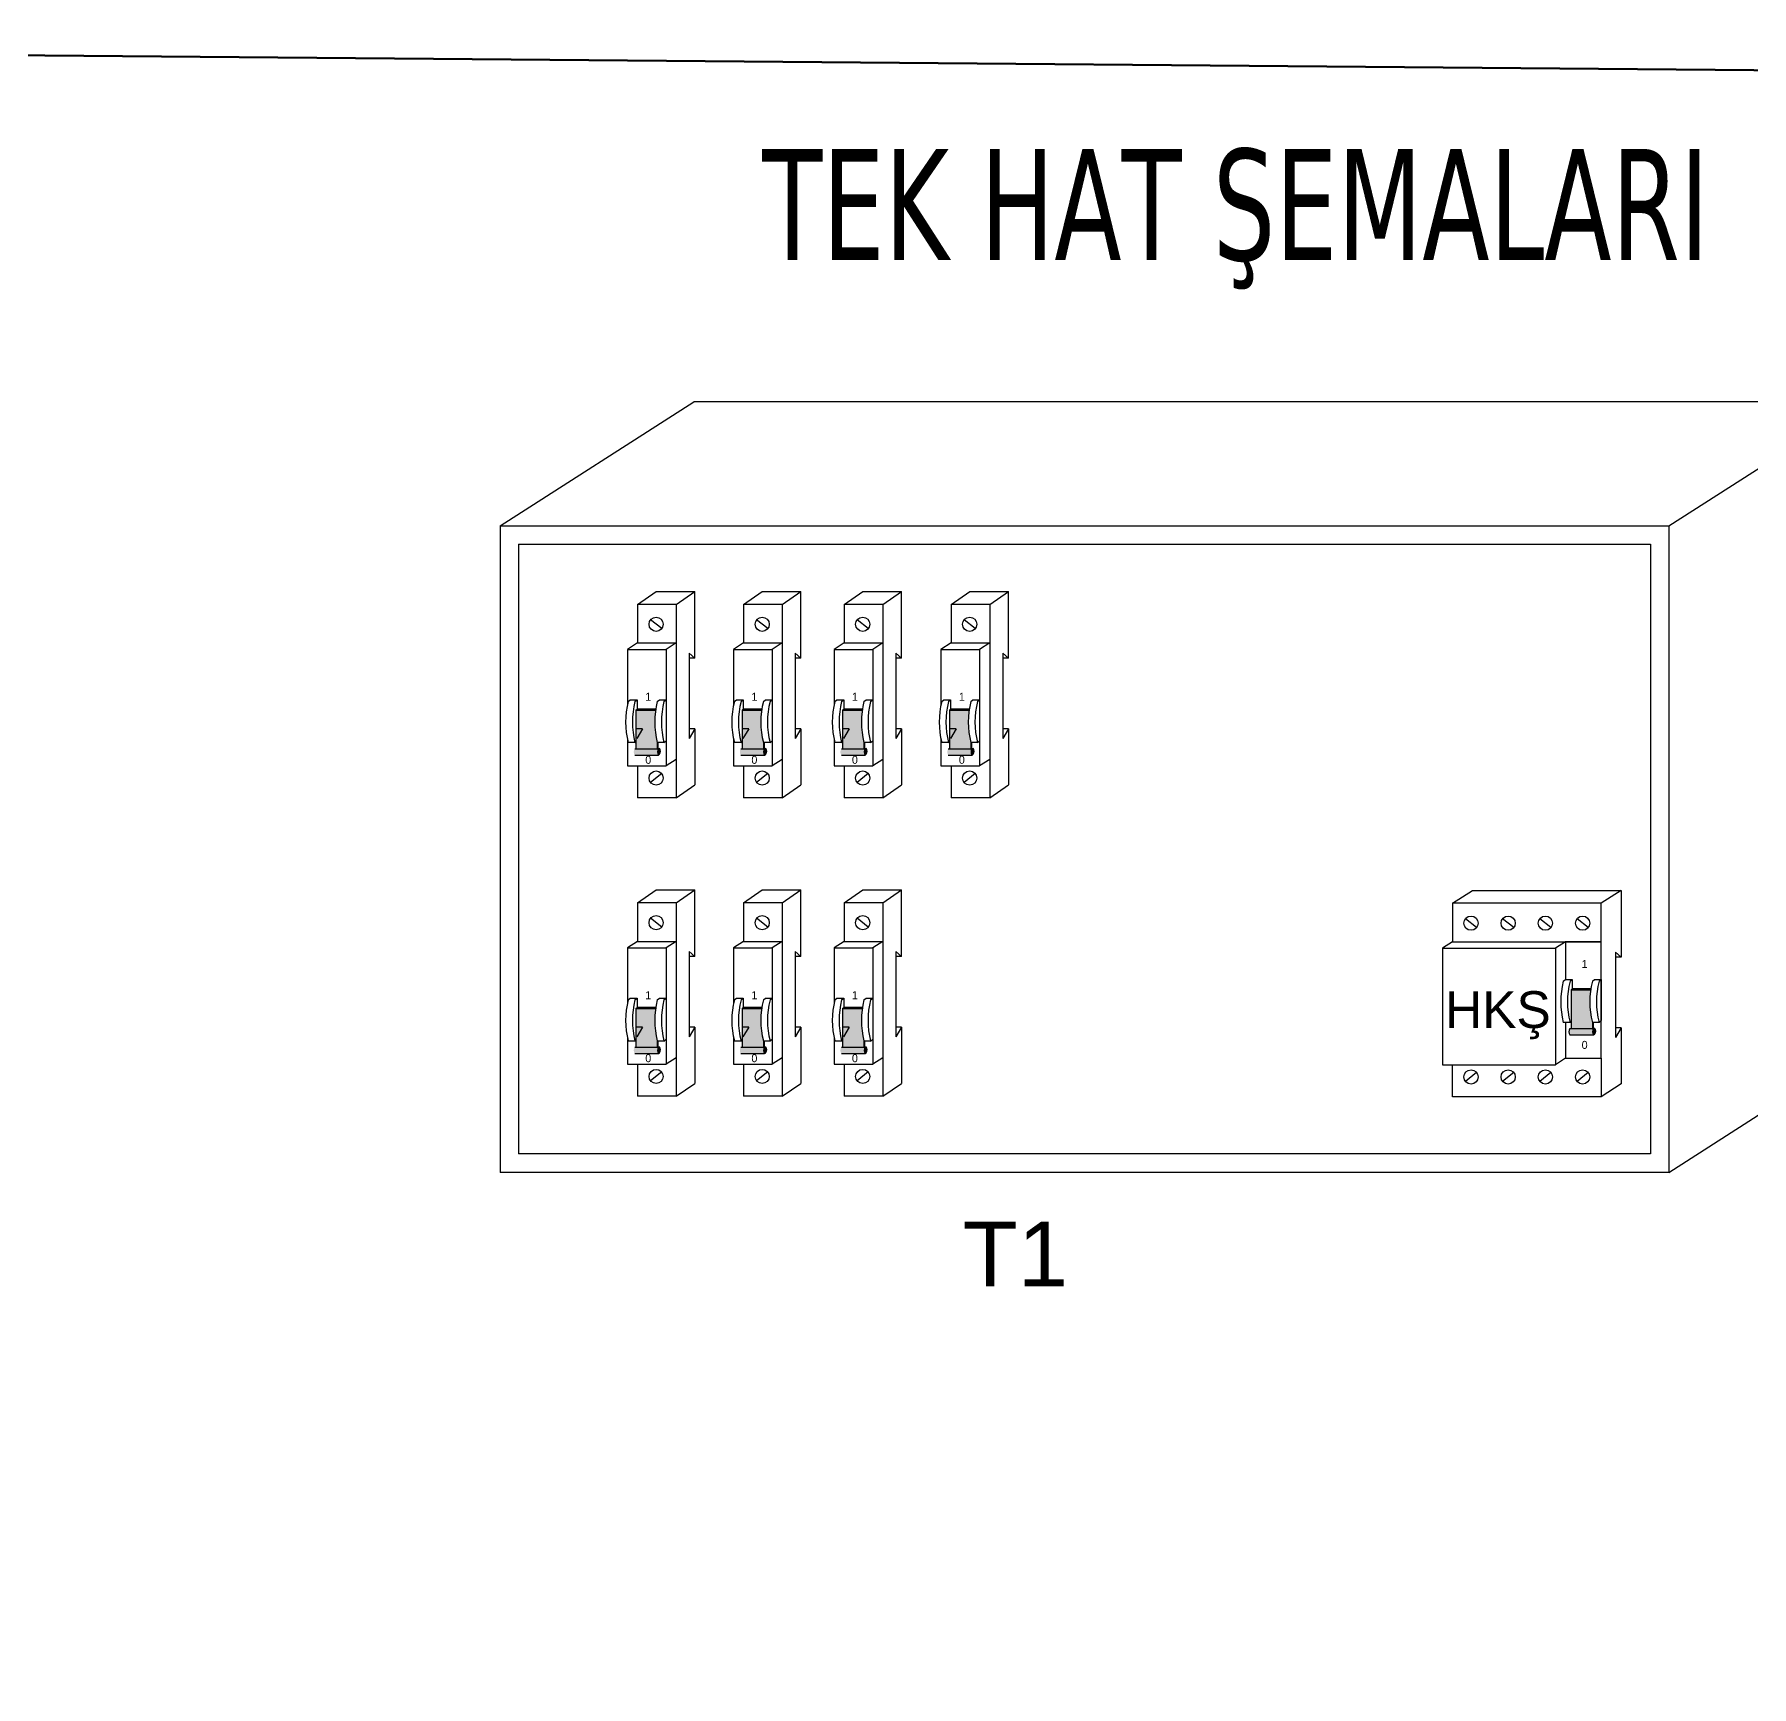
# Model space of a CAD drawing. Header units: millimetres. Extents: x -1335 to 33749, y 2338 to 5277.
# Drawn here: x 25425 to 26025, y 4620 to 5196 of the extents above; entities that cross this region are included whole.
import ezdxf

# ---------------------------------------------------------------- set-up
doc = ezdxf.new("R2010")
doc.units = ezdxf.units.MM
doc.layers.add('025', color=7, linetype='Continuous')
doc.layers.add('DUVAR', color=7, linetype='Continuous', lineweight=53)
doc.styles.add('ROMANS', font='tahoma.ttf')
doc.styles.get("Standard").update_dxf_attribs({"font": 'arial.ttf'})
doc.styles.add('WMF-Arial Tur0', font='arial.ttf')

# ---------------------------------------------------------------- blocks, each defined once
blk = doc.blocks.new('A$C0F385ED6')
for points in [[(3, 8.94), (1.12, 8.94), (1.01, 8.85), (2.98, 8.85, -0.002755)], [(3.16, 4.95), (3.16, 5.57, -0.099472), (2.98, 8.85), (1.01, 8.85), (1.01, 4.95)], [(3.26, 5.57), (3.16, 5.57), (3.16, 4.95), (3.26, 4.99)], [(3.28, 4.3, -0.32497), (3.28, 4.95), (0.89, 4.95, 0.32497), (0.89, 4.3)], [(3.39, 4.99), (3.26, 4.99), (3.16, 4.95), (3.28, 4.95)], [(3.28, 4.3), (3.39, 4.39, 0.353206), (3.39, 4.99), (3.28, 4.95, 0.32497)]]:
    blk.add_hatch(color=256).paths.add_polyline_path(points)
for p, q in [((1.17, 19.49), (3.05, 20.79)), ((3.05, 20.79), (6.94, 20.79)), ((5.06, 19.49), (6.94, 20.79)), ((6.94, 14.07), (6.94, 20.79)), ((5.06, 19.49), (1.17, 19.49)), ((1.17, 19.49), (1.17, 15.61)), ((5.06, 19.49), (5.06, 7.5)), ((3.6, 17.05), (2.48, 17.94)), ((1.17, 15.61), (0.15, 14.96)), ((1.17, 15.61), (5.06, 15.61)), ((5.06, 15.61), (4.04, 14.96)), ((0.15, 14.96), (0.15, 9.36)), ((0.15, 14.96), (4.04, 14.96)), ((4.04, 14.96), (4.04, 3.23)), ((6.37, 14.57), (6.94, 14.07)), ((6.37, 14.57), (6.37, 5.99)), ((6.94, 14.07), (6.37, 14.07)), ((0.23, 9.71), (0.44, 9.89)), ((0.91, 9.71), (1.12, 9.89)), ((1.01, 8.85), (1.12, 8.94)), ((1.01, 8.85), (1.01, 4.95)), ((1.01, 8.85), (2.98, 8.85)), ((3.16, 9.71), (3.37, 9.89)), ((3.83, 9.71), (4.04, 9.89)), ((1.68, 6.95), (1.1, 5.99)), ((1.68, 6.95), (1.1, 6.95)), ((6.94, 6.95), (6.37, 5.99)), ((6.94, 6.95), (6.37, 6.95)), ((6.94, 6.95), (6.94, 1.3)), ((0.15, 5.91), (0.15, 3.23)), ((0.91, 5.57), (1.01, 5.66)), ((3.16, 5.57), (3.16, 4.95)), ((3.26, 4.99), (3.26, 5.57)), ((3.83, 5.57), (4.04, 5.75)), ((0.89, 4.95), (3.28, 4.95)), ((0.89, 4.3), (3.28, 4.3)), ((3.16, 4.95), (3.26, 4.99)), ((3.26, 4.99), (3.39, 4.99)), ((3.28, 4.95), (3.39, 4.99)), ((3.28, 4.3), (3.39, 4.39)), ((5.06, 3.88), (4.04, 3.23)), ((0.15, 3.23), (4.04, 3.23)), ((1.17, 3.23), (1.17, 0)), ((3.6, 2.45), (2.48, 1.55)), ((5.06, 0), (6.94, 1.3))]:
    blk.add_line(p, q)
for points in [[(5.06, 19.49), (1.17, 19.49)], [(1.17, 15.61), (5.06, 15.61)], [(0.44, 9.89), (1.12, 9.89), (1.12, 8.94)], [(3, 8.94), (1.12, 8.94)], [(3.37, 9.89), (3.37, 9.89), (4.04, 9.89), (4.04, 5.75)], [(5.06, 7.5), (5.06, 0), (5.06, 0), (1.17, 0)], [(0.91, 5.57), (0.91, 5.57), (0.23, 5.57)], [(3.83, 5.57), (3.83, 5.57), (3.16, 5.57)], [(1.12, 4.95), (3.16, 4.95)]]:
    blk.add_lwpolyline(points)
for centre in [(3.04, 17.49), (3.04, 2)]:
    blk.add_circle(centre, 0.715)
for centre, radius, start, end in [((8.3, 7.64), 8.33, 165.6289, 194.3711), ((8.98, 7.64), 8.33, 165.6289, 194.3711), ((11.23, 7.64), 8.33, 165.6289, 194.3711), ((11.9, 7.64), 8.33, 165.6289, 194.3711), ((3.73, 4.63), 0.555, 143.9947, 216.0053), ((3.01, 4.69), 0.48, 321.093, 38.907)]:
    blk.add_arc(centre, radius, start, end)
at = {"char_height": 0.8061, "width": 0.7107, "attachment_point": 1}
for s, insert in [('{\\fComic Sans MS|b0|i0|c0|p66;1}', (1.95, 10.59)), ('{\\fComic Sans MS|b0|i0|c0|p66;0}', (1.95, 4.24))]:
    blk.add_mtext(s, dxfattribs=dict(at, insert=insert))
blk = doc.blocks.new('A$C75041E61')
for points in [[(30.28, 22), (26.48, 22), (26.26, 21.82), (30.25, 21.82, -0.002755)], [(30.6, 13.93), (30.6, 15.18, -0.099472), (30.25, 21.82), (26.26, 21.82), (26.26, 13.93)], [(30.82, 15.18), (30.6, 15.18), (30.6, 13.93), (30.82, 14.01)], [(31.07, 14.01), (30.82, 14.01), (30.6, 13.93), (30.85, 13.93)], [(30.85, 12.61), (31.07, 12.79, 0.353206), (31.07, 14.01), (30.85, 13.93, 0.32497)], [(30.85, 12.61, -0.32497), (30.85, 13.93), (26.01, 13.93, 0.32497), (26.01, 12.61)]]:
    blk.add_hatch(color=256).paths.add_polyline_path(points)
for p, q in [((2.06, 39.47, 0.55), (6.17, 42.11, 0.55)), ((6.17, 42.11, 0.55), (36.51, 42.11, 0.55)), ((36.51, 42.11, 0.55), (32.4, 39.47, 0.55)), ((36.51, 42.11, 0.55), (36.51, 28.5, 0.55)), ((6.98, 34.52, 0.55), (4.72, 36.33, 0.55)), ((14.57, 34.52, 0.55), (12.3, 36.33, 0.55)), ((22.15, 34.52, 0.55), (19.89, 36.33, 0.55)), ((29.74, 34.52, 0.55), (27.47, 36.33, 0.55)), ((2.06, 31.61, 0.55), (0, 30.29, 0.55)), ((25.11, 31.61, 0.55), (23.05, 30.29, 0.55)), ((0, 30.29, 0.55), (0, 6.55, 0.55)), ((0, 30.29, 0.55), (23.05, 30.29, 0.55)), ((23.05, 30.29, 0.55), (23.05, 6.55, 0.55)), ((35.34, 29.5, 0.55), (36.51, 28.5, 0.55)), ((36.51, 28.5, 0.55), (35.34, 28.5, 0.55)), ((24.68, 23.56, 0.55), (25.11, 23.92, 0.55)), ((26.05, 23.56, 0.55), (26.48, 23.92, 0.55)), ((26.26, 21.82, 0.55), (26.48, 22, 0.55)), ((26.26, 21.82, 0.55), (26.26, 13.93, 0.55)), ((26.26, 21.82, 0.55), (30.25, 21.82, 0.55)), ((30.6, 23.56, 0.55), (31.03, 23.92, 0.55)), ((31.97, 23.56, 0.55), (32.4, 23.92, 0.55)), ((26.05, 15.18, 0.55), (26.26, 15.37, 0.55)), ((30.6, 15.18, 0.55), (30.6, 13.93, 0.55)), ((30.6, 13.93, 0.55), (30.82, 14.01, 0.55)), ((30.82, 14.01, 0.55), (30.82, 15.18, 0.55)), ((30.82, 14.01, 0.55), (31.07, 14.01, 0.55)), ((30.85, 13.93, 0.55), (31.07, 14.01, 0.55)), ((31.97, 15.18, 0.55), (32.4, 15.55, 0.55)), ((36.51, 14.07, 0.55), (35.34, 12.12, 0.55)), ((36.51, 14.07, 0.55), (35.34, 14.07, 0.55)), ((36.51, 14.07, 0.55), (36.51, 2.63, 0.55)), ((26.01, 13.93, 0.55), (30.85, 13.93, 0.55)), ((26.01, 12.61, 0.55), (30.85, 12.61, 0.55)), ((30.85, 12.61, 0.55), (31.07, 12.79, 0.55)), ((25.11, 7.87, 0.55), (23.05, 6.55, 0.55)), ((0, 6.55, 0.55), (23.05, 6.55, 0.55)), ((6.98, 4.95, 0.55), (4.72, 3.15, 0.55)), ((14.57, 4.95, 0.55), (12.3, 3.15, 0.55)), ((22.15, 4.95, 0.55), (19.89, 3.15, 0.55)), ((29.74, 4.95, 0.55), (27.47, 3.15, 0.55)), ((36.51, 2.63, 0.55), (32.4, 0, 0.55))]:
    blk.add_line(p, q)
at = {"elevation": 0.55}
blk.add_lwpolyline([(2.06, 31.61), (32.4, 31.61), (32.4, 39.47), (2.06, 39.47)], close=True, dxfattribs=at)
for points in [[(2.06, 31.61), (25.11, 31.61), (25.11, 23.92)], [(25.11, 15.18), (25.11, 7.87), (32.4, 7.87), (32.4, 31.61), (25.11, 31.61), (25.11, 23.92)], [(35.34, 29.5), (35.34, 12.12)], [(25.11, 23.92), (26.48, 23.92), (26.48, 22)], [(30.28, 22), (26.48, 22)], [(31.03, 23.92), (31.03, 23.92), (32.4, 23.92), (32.4, 15.55)], [(26.05, 15.18), (26.05, 15.18), (24.68, 15.18)], [(25.11, 15.18), (25.11, 7.87)], [(31.97, 15.18), (31.97, 15.18), (30.6, 15.18)], [(26.48, 13.93), (30.6, 13.93)], [(25.11, 7.87), (32.4, 7.87), (32.4, 0), (2.06, 0), (2.06, 6.55)]]:
    blk.add_lwpolyline(points, dxfattribs=at)
for centre in [(5.85, 35.42, 0.55), (13.43, 35.42, 0.55), (21.02, 35.42, 0.55), (28.61, 35.42, 0.55), (5.85, 4.05, 0.55), (13.43, 4.05, 0.55), (21.02, 4.05, 0.55), (28.61, 4.05, 0.55)]:
    blk.add_circle(centre, 1.45)
for centre, radius, start, end in [((41.02, 19.37, 0.55), 16.87, 165.6289, 194.3711), ((42.39, 19.37, 0.55), 16.87, 165.6289, 194.3711), ((46.94, 19.37, 0.55), 16.87, 165.6289, 194.3711), ((48.31, 19.37, 0.55), 16.87, 165.6289, 194.3711), ((30.31, 13.4, 0.55), 0.973, 321.093, 38.907), ((26.92, 13.27, 0.55), 1.12, 143.9947, 216.0053), ((31.76, 13.27, 0.55), 1.12, 143.9947, 216.0053)]:
    blk.add_arc(centre, radius, start, end)
at = {"color": 7, "lineweight": 0, "style": 'WMF-Arial Tur0'}
blk.add_text('HKŞ', height=7.5, dxfattribs=at).set_placement((0.57, 14.04, 0.11))
at = {"char_height": 1.6323, "width": 1.4391, "attachment_point": 1}
for s, insert in [('{\\fComic Sans MS|b0|i0|c0|p66;1}', (28.42, 27.9, 0.55)), ('{\\fComic Sans MS|b0|i0|c0|p66;0}', (28.42, 11.4, 0.55))]:
    blk.add_mtext(s, dxfattribs=dict(at, insert=insert))

msp = doc.modelspace()

# ---------------------------------------------------------------- linework, layer by layer
for p, q in [((25588.1, 5024.75, -0.94), (25655.69, 5068.13, -0.94)), ((26063.76, 5068.13, -0.94), (25655.69, 5068.13, -0.94)), ((25996.17, 5024.75, -0.94), (26063.76, 5068.13, -0.94)), ((25588.1, 5024.75, -0.94), (25996.17, 5024.75, -0.94)), ((25588.1, 5024.75, -0.94), (25588.1, 4799.06, -0.94)), ((25996.17, 5024.75, -0.94), (25996.17, 4799.06, -0.94)), ((25594.52, 5018.33, -0.94), (25989.75, 5018.33, -0.94)), ((25594.52, 5018.33, -0.94), (25594.52, 4805.48, -0.94)), ((25989.75, 5018.33, -0.94), (25989.75, 4805.48, -0.94)), ((25996.17, 4799.06, -0.94), (26063.76, 4842.44, -0.94)), ((25989.75, 4805.48, -0.94), (25594.52, 4805.48, -0.94)), ((25996.17, 4799.06, -0.94), (25588.1, 4799.06, -0.94))]:
    msp.add_line(p, q)
at = {"layer": 'DUVAR'}
msp.add_lwpolyline([(24578.13, 5196.38), (24576.63, 2393.36), (27017.97, 2372.38), (27015.94, 5175.4), (24574.6, 5196.38)], dxfattribs=at)

# ---------------------------------------------------------------- block references
at = {"xscale": 3.465963523353605, "yscale": 3.465963523353605, "zscale": 3.465963523353605}
for p in [(25632.01, 4929.81, -0.94), (25669.06, 4929.81, -0.94), (25704.16, 4929.81, -0.94), (25741.49, 4929.81, -0.94), (25632.01, 4825.62, -0.94), (25669.06, 4825.62, -0.94), (25704.16, 4825.62, -0.94)]:
    msp.add_blockref('A$C0F385ED6', p, dxfattribs=at)
at = {"ltscale": 20, "xscale": 1.711586925117812, "yscale": 1.711586925117812, "zscale": 1.711586925117812}
msp.add_blockref('A$C75041E61', (25917.06, 4825.45, -0.94), dxfattribs=at)

# ---------------------------------------------------------------- texts
msp.add_text('T1', height=22.593).set_placement((25749.56, 4759.29, -0.94))
at = {"layer": '025', "style": 'ROMANS', "width": 0.75}
msp.add_text('TEK HAT ŞEMALARI ', height=38.8035, dxfattribs=at).set_placement((25679.67, 5117.57))

doc.saveas('drawing.dxf')
